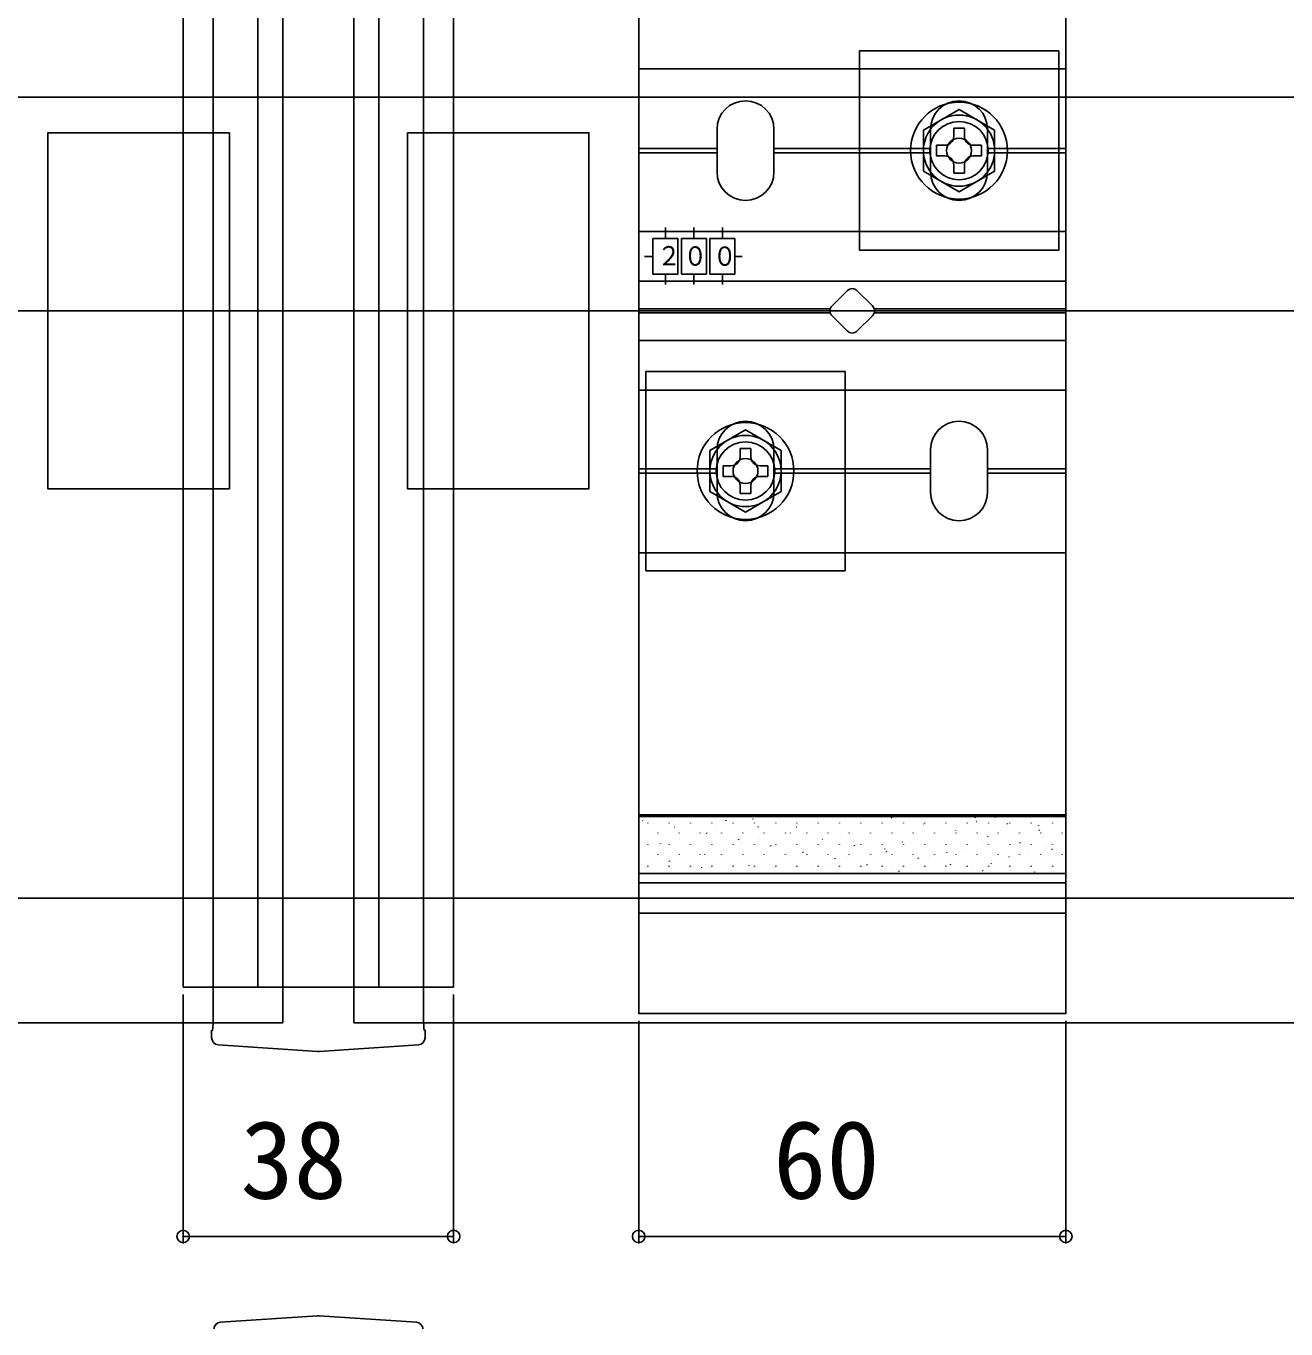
# Model space of a CAD drawing. Units: millimetres, scale not verified. Extents: x -875 to 875, y -1300 to 1292.
# Drawn here: x 168.9 to 345.9, y -528.7 to -345.8 of the extents above; entities that cross this region are included whole.
import ezdxf
from ezdxf.enums import TextEntityAlignment as Align

# ---------------------------------------------------------------- set-up
doc = ezdxf.new("R2010")
doc.units = ezdxf.units.MM
doc.header["$LTSCALE"] = 8
for name, color, linetype in [('0-3_YKK_12', 2, 'Continuous'), ('0-4_YKK_13', 4, 'Continuous'), ('0-5_YKK_D', 6, 'Continuous'), ('0-7_YSS_K', 3, 'Continuous')]:
    doc.layers.add(name, color=color, linetype=linetype)
doc.styles.add('ＭＳ ゴシック', font='')
doc.styles.get('ＭＳ ゴシック').set_extended_font_data('MS Gothic')

msp = doc.modelspace()

# ---------------------------------------------------------------- linework, layer by layer
at = {"layer": '0-3_YKK_12'}
for p, q in [((-252.108, -355.75), (700, -355.75)), ((-250, -355.75), (700, -355.75)), ((-95, -485.75), (195.152, -485.75)), ((224.848, -485.75), (826.228, -485.75))]:
    msp.add_line(p, q, dxfattribs=at)
for points in [[(195.152, -485.75), (205, -485.75), (205, -285.75)], [(224.848, -485.75), (215, -485.75), (215, -285.75)]]:
    msp.add_lwpolyline(points, dxfattribs=at)
at = {"layer": '0-4_YKK_13'}
for p, q in [((191, -290.75), (191, -480.75)), ((201.5, -290.75), (201.5, -480.75)), ((205, -290.75), (205, -480.75)), ((215, -290.75), (215, -480.75)), ((218.5, -290.75), (218.5, -480.75)), ((229, -290.75), (229, -480.75)), ((195.232, -484.569), (195.232, -321.681)), ((224.768, -321.681), (224.768, -484.569)), ((255, -351.75), (315, -351.75)), ((266, -366.25), (266, -360.25)), ((274, -366.25), (274, -360.25)), ((296, -366.25), (296, -360.25)), ((300.75, -360.1), (299.25, -360.1)), ((299.25, -360.1), (299.25, -361.25)), ((300.75, -361.25), (300.75, -360.1)), ((304, -366.25), (304, -360.25)), ((255, -362.95), (266, -362.95)), ((255, -363.55), (266, -363.55)), ((274, -362.95), (296, -362.95)), ((274, -363.55), (296, -363.55)), ((298, -362.5), (296.85, -362.5)), ((303.15, -362.5), (302, -362.5)), ((302, -364), (303.15, -364)), ((303.15, -362.5), (303.15, -364)), ((304, -362.95), (315, -362.95)), ((304, -363.55), (315, -363.55)), ((299.25, -365.25), (299.25, -366.4)), ((300.75, -366.4), (300.75, -365.25)), ((299.25, -366.4), (300.75, -366.4)), ((255, -374.6), (315, -374.6)), ((258.75, -374.04), (258.75, -375.6)), ((262.75, -374.04), (262.75, -375.6)), ((266.75, -374.04), (266.75, -375.6)), ((257, -378.1), (255.829, -378.1)), ((269.535, -378.1), (268.5, -378.1)), ((258.75, -380.6), (258.75, -382.075)), ((262.75, -380.6), (262.75, -382.075)), ((266.75, -380.6), (266.75, -382.075)), ((255, -381.6), (315, -381.6)), ((282.172, -385.043), (284.293, -382.921)), ((285.707, -382.921), (287.828, -385.043)), ((281.925, -385.45), (255, -385.45)), ((255, -386.05), (281.925, -386.05)), ((315, -385.45), (288.075, -385.45)), ((288.075, -386.05), (315, -386.05)), ((284.293, -388.578), (282.172, -386.457)), ((287.828, -386.457), (285.707, -388.578)), ((255, -389.9), (315, -389.9)), ((255, -396.9), (315, -396.9)), ((266, -405.25), (266, -411.25)), ((270.75, -405.1), (269.25, -405.1)), ((269.25, -405.1), (269.25, -406.25)), ((270.75, -406.25), (270.75, -405.1)), ((274, -405.25), (274, -411.25)), ((296, -405.25), (296, -411.25)), ((304, -405.25), (304, -411.25)), ((255, -407.95), (266, -407.95)), ((268, -407.5), (266.85, -407.5)), ((273.15, -407.5), (272, -407.5)), ((273.15, -407.5), (273.15, -409)), ((274, -407.95), (296, -407.95)), ((304, -407.95), (315, -407.95)), ((255, -408.55), (266, -408.55)), ((272, -409), (273.15, -409)), ((274, -408.55), (296, -408.55)), ((304, -408.55), (315, -408.55)), ((269.25, -410.25), (269.25, -411.4)), ((269.25, -411.4), (270.75, -411.4)), ((270.75, -411.4), (270.75, -410.25)), ((255, -419.75), (315, -419.75)), ((255, -464.768), (255, -456.547)), ((255, -456.547), (315, -456.547)), ((255, -456.795), (315, -456.795)), ((255.575, -457.4), (255.52, -457.317)), ((259.712, -457.203), (259.708, -457.193)), ((267.305, -457.364), (267.25, -457.281)), ((271.048, -457.126), (271.045, -457.116)), ((282.385, -457.049), (282.382, -457.04)), ((290.56, -456.984), (290.505, -456.901)), ((293.722, -456.973), (293.718, -456.963)), ((302.29, -456.948), (302.234, -456.865)), ((305.058, -456.896), (305.055, -456.886)), ((313.766, -457.418), (313.763, -457.409)), ((256.299, -457.692), (256.299, -457.642)), ((257.083, -457.801), (257.079, -457.792)), ((257.674, -459.117), (257.674, -459.067)), ((259.289, -457.692), (259.289, -457.642)), ((260.079, -458.285), (260.023, -458.201)), ((260.664, -459.117), (260.664, -459.067)), ((262.279, -457.692), (262.279, -457.642)), ((263.654, -459.117), (263.654, -459.067)), ((264.582, -459.169), (264.527, -459.086)), ((265.269, -457.692), (265.269, -457.642)), ((265.807, -458.371), (265.804, -458.361)), ((266.644, -459.117), (266.644, -459.067)), ((268.259, -457.692), (268.259, -457.642)), ((268.419, -457.725), (268.416, -457.715)), ((269.634, -459.117), (269.634, -459.067)), ((271.249, -457.692), (271.249, -457.642)), ((271.808, -458.249), (271.753, -458.165)), ((272.624, -459.117), (272.624, -459.067)), ((274.239, -457.692), (274.239, -457.642)), ((274.649, -459.27), (274.645, -459.261)), ((275.614, -459.117), (275.614, -459.067)), ((276.311, -459.133), (276.256, -459.05)), ((277.144, -458.294), (277.141, -458.285)), ((277.229, -457.692), (277.229, -457.642)), ((278.604, -459.117), (278.604, -459.067)), ((279.756, -457.648), (279.753, -457.639)), ((280.219, -457.692), (280.219, -457.642)), ((281.594, -459.117), (281.594, -459.067)), ((283.209, -457.692), (283.209, -457.642)), ((284.584, -459.117), (284.584, -459.067)), ((285.985, -459.193), (285.982, -459.184)), ((286.199, -457.692), (286.199, -457.642)), ((287.574, -459.117), (287.574, -459.067)), ((288.481, -458.217), (288.477, -458.208)), ((289.189, -457.692), (289.189, -457.642)), ((290.564, -459.117), (290.564, -459.067)), ((291.093, -457.571), (291.089, -457.562)), ((292.179, -457.692), (292.179, -457.642)), ((293.554, -459.117), (293.554, -459.067)), ((295.063, -457.868), (295.008, -457.785)), ((295.169, -457.692), (295.169, -457.642)), ((296.544, -459.117), (296.544, -459.067)), ((297.322, -459.117), (297.319, -459.107)), ((298.159, -457.692), (298.159, -457.642)), ((299.566, -458.753), (299.511, -458.669)), ((299.534, -459.117), (299.534, -459.067)), ((299.817, -458.141), (299.814, -458.131)), ((301.149, -457.692), (301.149, -457.642)), ((302.429, -457.495), (302.426, -457.485)), ((302.524, -459.117), (302.524, -459.067)), ((304.139, -457.692), (304.139, -457.642)), ((305.514, -459.117), (305.514, -459.067)), ((306.793, -457.832), (306.738, -457.749)), ((307.129, -457.692), (307.129, -457.642)), ((308.504, -459.117), (308.504, -459.067)), ((308.659, -459.04), (308.655, -459.031)), ((310.119, -457.692), (310.119, -457.642)), ((311.154, -458.064), (311.151, -458.055)), ((311.296, -458.717), (311.241, -458.633)), ((311.494, -459.117), (311.494, -459.067)), ((313.109, -457.692), (313.109, -457.642)), ((314.484, -459.117), (314.484, -459.067)), ((256.299, -460.732), (256.299, -460.682)), ((258.071, -460.592), (258.067, -460.582)), ((259.289, -460.732), (259.289, -460.682)), ((260.683, -459.946), (260.68, -459.936)), ((262.279, -460.732), (262.279, -460.682)), ((263.312, -459.347), (263.309, -459.337)), ((265.269, -460.732), (265.269, -460.682)), ((268.259, -460.732), (268.259, -460.682)), ((269.085, -460.054), (269.03, -459.97)), ((269.407, -460.515), (269.404, -460.506)), ((271.249, -460.732), (271.249, -460.682)), ((272.02, -459.869), (272.016, -459.86)), ((273.588, -460.938), (273.533, -460.855)), ((274.239, -460.732), (274.239, -460.682)), ((277.229, -460.732), (277.229, -460.682)), ((280.219, -460.732), (280.219, -460.682)), ((280.744, -460.438), (280.741, -460.429)), ((280.815, -460.018), (280.759, -459.934)), ((283.209, -460.732), (283.209, -460.682)), ((283.356, -459.792), (283.353, -459.783)), ((285.318, -460.902), (285.263, -460.819)), ((286.199, -460.732), (286.199, -460.682)), ((289.189, -460.732), (289.189, -460.682)), ((292.081, -460.362), (292.077, -460.352)), ((292.179, -460.732), (292.179, -460.682)), ((294.693, -459.716), (294.69, -459.706)), ((295.169, -460.732), (295.169, -460.682)), ((298.159, -460.732), (298.159, -460.682)), ((301.149, -460.732), (301.149, -460.682)), ((303.417, -460.285), (303.414, -460.276)), ((304.07, -459.637), (304.014, -459.554)), ((304.139, -460.732), (304.139, -460.682)), ((306.03, -459.639), (306.026, -459.63)), ((307.129, -460.732), (307.129, -460.682)), ((308.573, -460.522), (308.518, -460.438)), ((310.119, -460.732), (310.119, -460.682)), ((313.109, -460.732), (313.109, -460.682)), ((314.754, -460.208), (314.751, -460.199)), ((255.575, -461.568), (255.572, -461.558)), ((257.674, -462.157), (257.674, -462.107)), ((260.664, -462.157), (260.664, -462.107)), ((261.671, -462.736), (261.668, -462.726)), ((263.654, -462.157), (263.654, -462.107)), ((264.283, -462.09), (264.28, -462.08)), ((266.644, -462.157), (266.644, -462.107)), ((266.912, -461.491), (266.909, -461.481)), ((269.634, -462.157), (269.634, -462.107)), ((272.624, -462.157), (272.624, -462.107)), ((273.008, -462.659), (273.004, -462.65)), ((275.614, -462.157), (275.614, -462.107)), ((275.62, -462.013), (275.617, -462.004)), ((278.091, -461.823), (278.036, -461.739)), ((278.249, -461.414), (278.245, -461.405)), ((278.604, -462.157), (278.604, -462.107)), ((281.594, -462.157), (281.594, -462.107)), ((282.595, -462.707), (282.539, -462.624)), ((284.344, -462.583), (284.341, -462.573)), ((284.584, -462.157), (284.584, -462.107)), ((286.957, -461.936), (286.953, -461.927)), ((287.574, -462.157), (287.574, -462.107)), ((289.585, -461.338), (289.582, -461.328)), ((289.821, -461.787), (289.766, -461.703)), ((290.564, -462.157), (290.564, -462.107)), ((293.554, -462.157), (293.554, -462.107)), ((294.324, -462.671), (294.269, -462.588)), ((295.681, -462.506), (295.678, -462.496)), ((296.544, -462.157), (296.544, -462.107)), ((298.293, -461.86), (298.29, -461.85)), ((299.534, -462.157), (299.534, -462.107)), ((300.922, -461.261), (300.919, -461.252)), ((302.524, -462.157), (302.524, -462.107)), ((305.514, -462.157), (305.514, -462.107)), ((307.018, -462.429), (307.014, -462.42)), ((308.504, -462.157), (308.504, -462.107)), ((309.63, -461.783), (309.627, -461.774)), ((311.494, -462.157), (311.494, -462.107)), ((312.259, -461.184), (312.255, -461.175)), ((313.076, -461.406), (313.021, -461.323)), ((314.484, -462.157), (314.484, -462.107)), ((256.299, -463.772), (256.299, -463.722)), ((256.547, -464.311), (256.543, -464.301)), ((259.176, -463.712), (259.172, -463.702)), ((259.34, -463.087), (259.284, -463.004)), ((259.289, -463.772), (259.289, -463.722)), ((262.279, -463.772), (262.279, -463.722)), ((263.843, -463.972), (263.788, -463.889)), ((265.269, -463.772), (265.269, -463.722)), ((267.883, -464.234), (267.88, -464.225)), ((268.259, -463.772), (268.259, -463.722)), ((270.512, -463.635), (270.509, -463.626)), ((271.249, -463.772), (271.249, -463.722)), ((274.239, -463.772), (274.239, -463.722)), ((277.229, -463.772), (277.229, -463.722)), ((279.22, -464.157), (279.217, -464.148)), ((280.219, -463.772), (280.219, -463.722)), ((281.849, -463.558), (281.846, -463.549)), ((283.209, -463.772), (283.209, -463.722)), ((286.199, -463.772), (286.199, -463.722)), ((287.098, -463.591), (287.043, -463.508)), ((287.945, -464.727), (287.941, -464.717)), ((289.189, -463.772), (289.189, -463.722)), ((290.557, -464.081), (290.553, -464.071)), ((291.601, -464.476), (291.546, -464.392)), ((292.179, -463.772), (292.179, -463.722)), ((293.186, -463.482), (293.182, -463.472)), ((295.169, -463.772), (295.169, -463.722)), ((298.159, -463.772), (298.159, -463.722)), ((298.827, -463.555), (298.772, -463.472)), ((299.281, -464.65), (299.278, -464.641)), ((301.149, -463.772), (301.149, -463.722)), ((301.893, -464.004), (301.89, -463.995)), ((303.331, -464.44), (303.275, -464.356)), ((304.139, -463.772), (304.139, -463.722)), ((304.522, -463.405), (304.519, -463.396)), ((307.129, -463.772), (307.129, -463.722)), ((310.119, -463.772), (310.119, -463.722)), ((310.618, -464.573), (310.615, -464.564)), ((313.109, -463.772), (313.109, -463.722)), ((313.23, -463.927), (313.227, -463.918)), ((255, -466.073), (315, -466.073)), ((255, -470.35), (315, -470.35)), ((191, -480.75), (229, -480.75)), ((195, -486.775), (195, -486.76)), ((195, -486.775), (195.083, -486.858)), ((195, -486.775), (195, -487.824)), ((195, -487.836), (195, -487.824)), ((225, -486.775), (225, -486.76)), ((225, -487.824), (225, -487.836)), ((209.9, -489.759), (195.933, -488.826)), ((224.067, -488.826), (210.1, -489.759)), ((196.234, -527.807), (209.9, -526.896)), ((210.1, -526.896), (223.766, -527.807))]:
    msp.add_line(p, q, dxfattribs=at)
for points in [[(315, -287.05), (315, -484.45), (255, -484.45), (255, -287.05)], [(286, -377.25), (314, -377.25), (314, -349.25), (286, -349.25)], [(305, -360.363), (300, -357.476), (295, -360.363), (295, -366.137), (300, -369.023), (305, -366.137)], [(197.5, -360.75), (172, -360.75), (172, -410.75), (197.5, -410.75)], [(222.5, -360.75), (248, -360.75), (248, -410.75), (222.5, -410.75)], [(257, -380.6), (260.5, -380.6), (260.5, -375.6), (257, -375.6)], [(261, -380.6), (264.5, -380.6), (264.5, -375.6), (261, -375.6)], [(265, -380.6), (268.5, -380.6), (268.5, -375.6), (265, -375.6)], [(256, -422.25), (284, -422.25), (284, -394.25), (256, -394.25)], [(275, -405.363), (270, -402.476), (265, -405.363), (265, -411.137), (270, -414.023), (275, -411.137)]]:
    msp.add_lwpolyline(points, close=True, dxfattribs=at)
for points in [[(296.85, -362.5), (296.85, -364), (298, -364)], [(266.85, -407.5), (266.85, -409), (268, -409)], [(315, -456.547), (315, -464.768), (255, -464.768)], [(224.917, -486.858), (225, -486.775), (225, -487.824)]]:
    msp.add_lwpolyline(points, dxfattribs=at)
for centre, radius in [((300, -363.25), 6.8), ((300, -363.25), 5), ((300, -363.25), 4.1), ((300, -363.25), 1.75), ((270, -408.25), 6.8), ((270, -408.25), 5), ((270, -408.25), 4.1), ((270, -408.25), 1.75)]:
    msp.add_circle(centre, radius, dxfattribs=at)
for centre, radius, start, end in [((270, -360.25), 4, 0, 180), ((300, -360.25), 4, 0, 180), ((298, -361.25), 1.25, 270, 0), ((302, -361.25), 1.25, 180, 270), ((298, -365.25), 1.25, 0, 90), ((302, -365.25), 1.25, 90, 180), ((270, -366.25), 4, 180, 0), ((300, -366.25), 4, 180, 0), ((285, -383.628), 1, 45, 135), ((282.879, -385.75), 1, 135, 225), ((287.121, -385.75), 1, 315, 45), ((285, -387.871), 1, 225, 315), ((270, -405.25), 4, 0, 180), ((300, -405.25), 4, 0, 180), ((268, -406.25), 1.25, 270, 0), ((272, -406.25), 1.25, 180, 270), ((268, -410.25), 1.25, 0, 90), ((272, -410.25), 1.25, 90, 180), ((270, -411.25), 4, 180, 0), ((300, -411.25), 4, 180, 0), ((195.993, -487.834), 0.993, 180.11503, 265.85405), ((224.007, -487.835), 0.993, 274.14066, 359.89026), ((210, -528.392), 1.5, 86.18593, 93.81407), ((196.301, -528.805), 1, 93.81407, 176.5), ((223.699, -528.805), 1, 3.5, 86.18593)]:
    msp.add_arc(centre, radius, start, end, dxfattribs=at)
for centre, major_axis, ratio, start_param, end_param in [((195.08, -484.363), (0.013, -2.5), 0.060953, 6.2217902, 7.7711026), ((224.92, -484.363), (-0.013, -2.5), 0.060953, 4.7952681, 6.3445805), ((196, -488.328), (1, -0.045), 0.500748, 4.6558273, 4.6681227), ((210, -488.259), (0, -1.503), 0.998131, 6.2166177, 6.3497529), ((224, -488.328), (1, 0.045), 0.500748, 4.7566553, 4.7689506)]:
    msp.add_ellipse(centre, major_axis=major_axis, ratio=ratio, start_param=start_param, end_param=end_param, dxfattribs=at)
at = {"layer": '0-5_YKK_D'}
for p, q in [((191, -481.75), (191, -516.75)), ((229, -481.75), (229, -516.75)), ((255, -485.45), (255, -516.75)), ((315, -485.45), (315, -516.75)), ((229, -515.75), (191, -515.75)), ((315, -515.75), (255, -515.75))]:
    msp.add_line(p, q, dxfattribs=at)
for centre in [(191, -515.75), (229, -515.75), (255, -515.75), (315, -515.75)]:
    msp.add_circle(centre, 0.875, dxfattribs=at)
at = {"layer": '0-7_YSS_K'}
for p, q in [((-195, -385.75), (829.228, -385.75)), ((-112.5, -468.25), (826.228, -468.25))]:
    msp.add_line(p, q, dxfattribs=at)

# ---------------------------------------------------------------- texts
at = {"layer": '0-4_YKK_13', "style": 'ＭＳ ゴシック', "width": 0.9}
for s, p in [('２', (257.594, -380.182)), ('０', (261.283, -380.221)), ('０', (265.42, -380.24))]:
    msp.add_text(s, height=2.711, dxfattribs=at).set_placement(p, align=Align.BOTTOM_LEFT)
at = {"layer": '0-5_YKK_D', "style": 'ＭＳ ゴシック'}
for s, p in [('38', (199.048, -513.75)), ('60', (273.878, -513.75))]:
    msp.add_text(s, height=11, dxfattribs=at).set_placement(p, align=Align.BOTTOM_LEFT)

doc.saveas('drawing.dxf')
